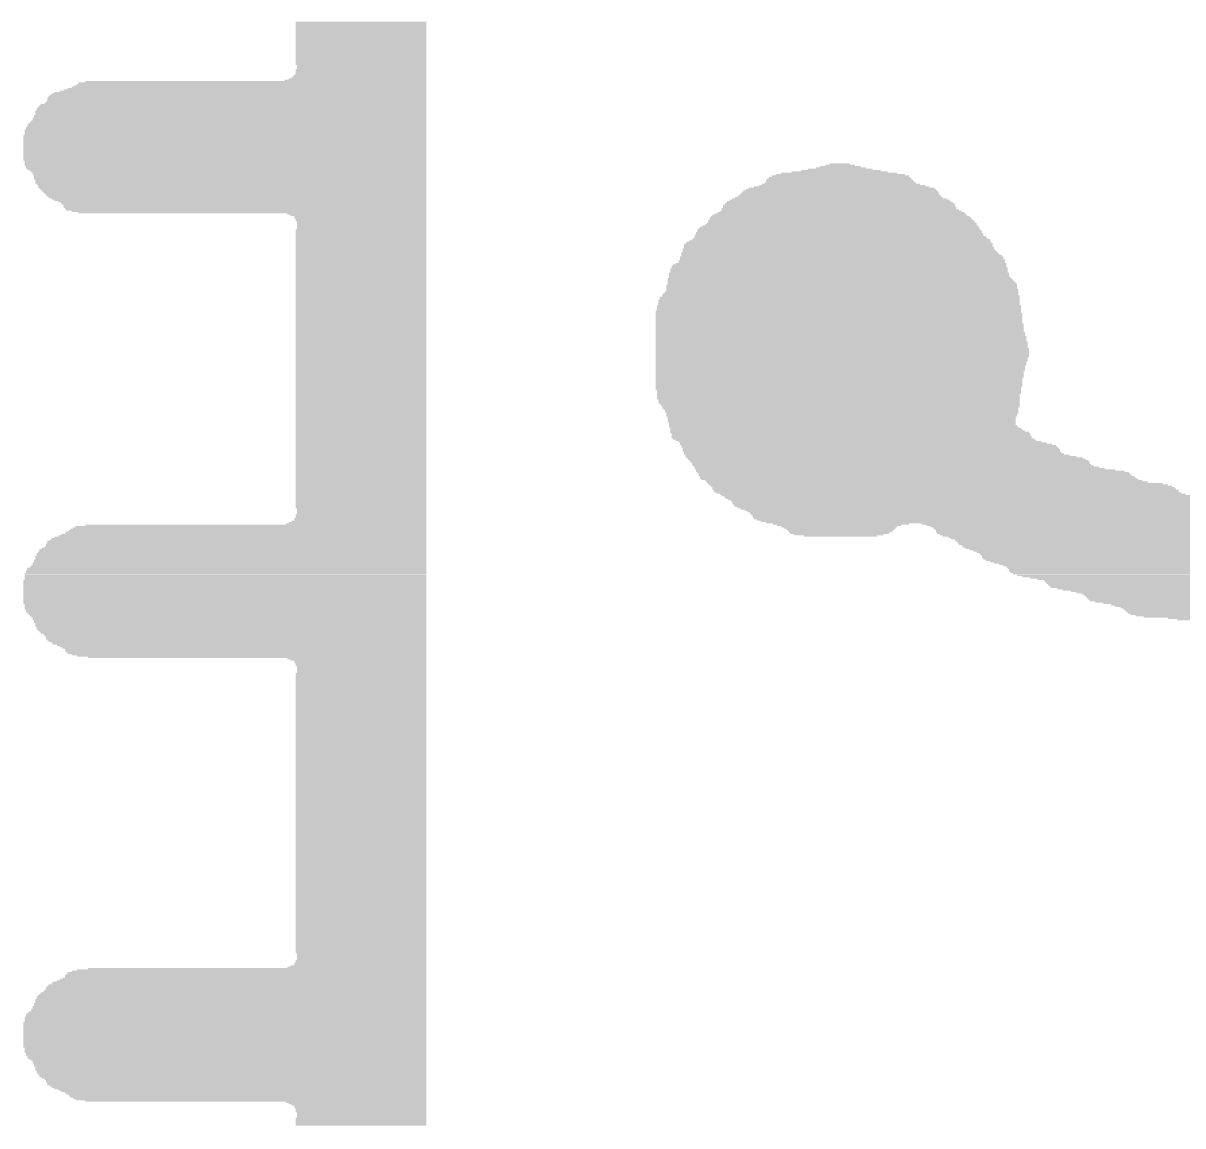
# Model space of a CAD drawing. Extents: x -10.8 to 30.8, y -20.2 to 41.7.
# Drawn here: x 0.648 to 5.016, y 33.383 to 37.539 of the extents above; entities that cross this region are included whole.
import ezdxf

# ---------------------------------------------------------------- set-up
doc = ezdxf.new("R2010")
doc.units = 0
doc.layers.add('21', color=253, linetype='CONTINUOUS')

# ---------------------------------------------------------------- blocks, each defined once
blk = doc.blocks.new('RECT')
blk.add_solid([(-0.5, -0.5), (0.5, -0.5), (-0.5, 0.5), (0.5, 0.5)])

msp = doc.modelspace()

# ---------------------------------------------------------------- block references
at = {"layer": '21', "yscale": 0.0051}
for p, xscale in [((1.9202, 37.5412), 0.4928), ((1.9202, 37.5361), 0.4928), ((1.9202, 37.531), 0.4928), ((1.9202, 37.526), 0.4928), ((1.9202, 37.5209), 0.4928), ((1.9202, 37.5158), 0.4928), ((1.9202, 37.5107), 0.4928), ((1.9202, 37.5056), 0.4928), ((1.9202, 37.5006), 0.4928), ((1.9202, 37.4955), 0.4928), ((1.9202, 37.4904), 0.4928), ((1.9202, 37.4853), 0.4928), ((1.9202, 37.4802), 0.4928), ((1.9202, 37.4752), 0.4928), ((1.9202, 37.4701), 0.4928), ((1.9202, 37.465), 0.4928), ((1.9202, 37.4599), 0.4928), ((1.9202, 37.4548), 0.4928), ((1.9202, 37.4498), 0.4928), ((1.9202, 37.4447), 0.4928), ((1.9202, 37.4396), 0.4928), ((1.9202, 37.4345), 0.4928), ((1.9202, 37.4294), 0.4928), ((1.9202, 37.4244), 0.4928), ((1.9202, 37.4193), 0.4928), ((1.9202, 37.4142), 0.4928), ((1.9202, 37.4091), 0.4928), ((1.9202, 37.404), 0.4928), ((1.9202, 37.399), 0.4928), ((1.9202, 37.3939), 0.4928), ((1.9202, 37.3888), 0.4928), ((1.9202, 37.3837), 0.4928), ((1.9202, 37.3634), 0.4928), ((1.9202, 37.3583), 0.4928), ((1.9202, 37.3532), 0.4928), ((1.9228, 37.3786), 0.4877), ((1.9228, 37.3736), 0.4877), ((1.9228, 37.3685), 0.4877), ((1.5088, 37.3075), 1.3157), ((1.5113, 37.3126), 1.3106), ((1.524, 37.3177), 1.2852), ((1.8999, 37.3228), 0.5334), ((1.9075, 37.3278), 0.5182), ((1.9126, 37.3329), 0.508), ((1.9152, 37.338), 0.5029), ((1.9177, 37.3431), 0.4978), ((1.9202, 37.3482), 0.4928), ((1.458, 37.2669), 1.4173), ((1.4605, 37.272), 1.4122), ((1.4656, 37.277), 1.4021), ((1.4757, 37.2821), 1.3818), ((1.4834, 37.2872), 1.3665), ((1.491, 37.2923), 1.3513), ((1.4986, 37.2974), 1.336), ((1.5037, 37.3024), 1.3259), ((1.4351, 37.2212), 1.463), ((1.4376, 37.2262), 1.458), ((1.4402, 37.2313), 1.4529), ((1.4478, 37.2364), 1.4376), ((1.4503, 37.2415), 1.4326), ((1.4529, 37.2567), 1.4275), ((1.4529, 37.2516), 1.4275), ((1.4529, 37.2466), 1.4275), ((1.4554, 37.2618), 1.4224), ((1.4249, 37.1805), 1.4834), ((1.4249, 37.1754), 1.4834), ((1.4275, 37.1907), 1.4783), ((1.4275, 37.1856), 1.4783), ((1.43, 37.2059), 1.4732), ((1.43, 37.2008), 1.4732), ((1.43, 37.1958), 1.4732), ((1.4326, 37.2161), 1.4681), ((1.4326, 37.211), 1.4681), ((1.4097, 37.1348), 1.5138), ((1.4122, 37.145), 1.5088), ((1.4122, 37.1399), 1.5088), ((1.4148, 37.1551), 1.5037), ((1.4148, 37.15), 1.5037), ((1.4173, 37.1602), 1.4986), ((1.4199, 37.1653), 1.4935), ((1.4224, 37.1704), 1.4884), ((1.4072, 37.1145), 1.5189), ((1.4072, 37.1094), 1.5189), ((1.4072, 37.1043), 1.5189), ((1.4072, 37.0992), 1.5189), ((1.4072, 37.0942), 1.5189), ((1.4072, 37.0891), 1.5189), ((1.4097, 37.1297), 1.5138), ((1.4097, 37.1246), 1.5138), ((1.4097, 37.1196), 1.5138), ((1.4072, 37.084), 1.5189), ((1.4072, 37.0789), 1.5189), ((1.4072, 37.0738), 1.5189), ((1.4072, 37.0688), 1.5189), ((1.4072, 37.0637), 1.5189), ((1.4072, 37.0586), 1.5189), ((1.4072, 37.0535), 1.5189), ((1.4072, 37.0484), 1.5189), ((1.4072, 37.0434), 1.5189), ((1.4072, 37.0383), 1.5189), ((1.4072, 37.0332), 1.5189), ((1.4072, 37.0281), 1.5189), ((1.4072, 37.023), 1.5189), ((1.4097, 37.018), 1.5138), ((1.4097, 37.0129), 1.5138), ((1.4097, 37.0078), 1.5138), ((1.4097, 37.0027), 1.5138), ((3.7262, 37.0027), 0.1118), ((3.7236, 37.0078), 0.0762), ((1.4122, 36.9976), 1.5088), ((1.4122, 36.9926), 1.5088), ((1.4148, 36.9875), 1.5037), ((1.4199, 36.9824), 1.4935), ((1.4224, 36.9773), 1.4884), ((1.4249, 36.9722), 1.4834), ((1.4249, 36.9672), 1.4834), ((1.4275, 36.9621), 1.4783), ((1.4275, 36.957), 1.4783), ((3.7236, 36.957), 0.5334), ((3.7262, 36.9621), 0.5182), ((3.7262, 36.9672), 0.4877), ((3.7211, 36.9722), 0.4369), ((3.7236, 36.9773), 0.3607), ((3.7287, 36.9824), 0.2997), ((3.7262, 36.9875), 0.2438), ((3.7287, 36.9926), 0.188), ((3.7262, 36.9976), 0.1524), ((1.4275, 36.9519), 1.4783), ((1.43, 36.9468), 1.4732), ((1.43, 36.9418), 1.4732), ((1.43, 36.9367), 1.4732), ((1.4326, 36.9316), 1.4681), ((1.4351, 36.9265), 1.463), ((1.4351, 36.9214), 1.463), ((1.4376, 36.9164), 1.458), ((3.7313, 36.9164), 0.701), ((3.7313, 36.9214), 0.6604), ((3.7338, 36.9265), 0.6248), ((3.7287, 36.9316), 0.5944), ((3.7262, 36.9367), 0.569), ((3.7236, 36.9468), 0.5537), ((3.7262, 36.9418), 0.5588), ((3.7236, 36.9519), 0.5436), ((1.4402, 36.9113), 1.4529), ((1.4427, 36.9062), 1.4478), ((1.4453, 36.9011), 1.4427), ((1.4478, 36.896), 1.4376), ((1.4503, 36.891), 1.4326), ((1.4529, 36.8859), 1.4275), ((1.4554, 36.8808), 1.4224), ((1.4605, 36.8757), 1.4122), ((1.4656, 36.8706), 1.4021), ((3.7236, 36.8706), 0.828), ((3.7236, 36.8757), 0.8077), ((3.7211, 36.8808), 0.7823), ((3.7236, 36.8859), 0.7671), ((3.7236, 36.891), 0.7569), ((3.7236, 36.896), 0.7468), ((3.7262, 36.9011), 0.7417), ((3.7262, 36.9062), 0.7315), ((3.7287, 36.9113), 0.7163), ((1.4732, 36.8656), 1.3868), ((1.4783, 36.8605), 1.3767), ((1.4808, 36.8554), 1.3716), ((1.4834, 36.8503), 1.3665), ((1.4834, 36.8452), 1.3665), ((1.4859, 36.8402), 1.3614), ((1.4884, 36.8351), 1.3564), ((1.4986, 36.83), 1.336), ((3.7287, 36.83), 0.9093), ((3.7211, 36.8402), 0.8839), ((3.7262, 36.8351), 0.8941), ((3.7211, 36.8503), 0.8738), ((3.7236, 36.8452), 0.8788), ((3.7236, 36.8554), 0.8687), ((3.7236, 36.8605), 0.8585), ((3.7211, 36.8656), 0.8433), ((1.5113, 36.8249), 1.3106), ((1.905, 36.8198), 0.5232), ((1.9101, 36.8148), 0.5131), ((1.9177, 36.8097), 0.4978), ((1.9177, 36.8046), 0.4978), ((1.9202, 36.7995), 0.4928), ((1.9202, 36.7944), 0.4928), ((1.9228, 36.7894), 0.4877), ((1.9228, 36.7843), 0.4877), ((3.7313, 36.7843), 1.016), ((3.7287, 36.7944), 1.0008), ((3.7313, 36.7894), 1.0058), ((3.7262, 36.8046), 0.9855), ((3.7287, 36.7995), 0.9906), ((3.7262, 36.8097), 0.9754), ((3.7236, 36.8148), 0.9601), ((3.7262, 36.8198), 0.9449), ((3.7287, 36.8249), 0.9296), ((1.9202, 36.7589), 0.4928), ((1.9202, 36.7538), 0.4928), ((1.9202, 36.7487), 0.4928), ((1.9202, 36.7436), 0.4928), ((1.9202, 36.7386), 0.4928), ((1.9228, 36.7792), 0.4877), ((1.9228, 36.7741), 0.4877), ((1.9228, 36.769), 0.4877), ((1.9228, 36.764), 0.4877), ((3.7211, 36.7386), 1.0871), ((3.7211, 36.7487), 1.077), ((3.7236, 36.7436), 1.082), ((3.7236, 36.7538), 1.0719), ((3.7211, 36.7589), 1.0668), ((3.7211, 36.764), 1.0566), ((3.7236, 36.769), 1.0516), ((3.7262, 36.7741), 1.0363), ((3.7287, 36.7792), 1.0211), ((1.9202, 36.7335), 0.4928), ((1.9202, 36.7284), 0.4928), ((1.9202, 36.7233), 0.4928), ((1.9202, 36.7182), 0.4928), ((1.9202, 36.7132), 0.4928), ((1.9202, 36.7081), 0.4928), ((1.9202, 36.703), 0.4928), ((1.9202, 36.6979), 0.4928), ((3.7186, 36.703), 1.1633), ((3.7186, 36.6979), 1.1633), ((3.7211, 36.7081), 1.1582), ((3.7211, 36.7132), 1.1481), ((3.7236, 36.7182), 1.1328), ((3.7287, 36.7233), 1.1227), ((3.7262, 36.7284), 1.1074), ((3.7262, 36.7335), 1.0973), ((1.9202, 36.6928), 0.4928), ((1.9202, 36.6878), 0.4928), ((1.9202, 36.6827), 0.4928), ((1.9202, 36.6776), 0.4928), ((1.9202, 36.6725), 0.4928), ((1.9202, 36.6674), 0.4928), ((1.9202, 36.6624), 0.4928), ((1.9202, 36.6573), 0.4928), ((1.9202, 36.6522), 0.4928), ((3.7313, 36.6573), 1.2192), ((3.7313, 36.6522), 1.2192), ((3.7236, 36.6725), 1.1938), ((3.7262, 36.6674), 1.1989), ((3.7313, 36.6624), 1.209), ((3.7211, 36.6827), 1.1786), ((3.7236, 36.6776), 1.1836), ((3.7186, 36.6878), 1.1735), ((3.7211, 36.6928), 1.1684), ((1.9202, 36.6471), 0.4928), ((1.9202, 36.642), 0.4928), ((1.9202, 36.637), 0.4928), ((1.9202, 36.6319), 0.4928), ((1.9202, 36.6268), 0.4928), ((1.9202, 36.6217), 0.4928), ((1.9202, 36.6166), 0.4928), ((1.9202, 36.6116), 0.4928), ((3.7211, 36.6116), 1.27), ((3.7236, 36.6166), 1.2649), ((3.7211, 36.6217), 1.2598), ((3.7236, 36.6268), 1.2548), ((3.7287, 36.6319), 1.2446), ((3.7313, 36.642), 1.2294), ((3.7313, 36.637), 1.2294), ((3.7338, 36.6471), 1.2243), ((1.9202, 36.6065), 0.4928), ((1.9202, 36.6014), 0.4928), ((1.9202, 36.5963), 0.4928), ((1.9202, 36.5912), 0.4928), ((1.9202, 36.5862), 0.4928), ((1.9202, 36.5811), 0.4928), ((1.9202, 36.576), 0.4928), ((1.9202, 36.5709), 0.4928), ((1.9202, 36.5658), 0.4928), ((3.7236, 36.576), 1.2954), ((3.7262, 36.5709), 1.3005), ((3.7287, 36.5658), 1.3056), ((3.7211, 36.5963), 1.2802), ((3.7211, 36.5912), 1.2802), ((3.7211, 36.5862), 1.2802), ((3.7236, 36.5811), 1.2852), ((3.7211, 36.6065), 1.27), ((3.7211, 36.6014), 1.27), ((1.9202, 36.5608), 0.4928), ((1.9202, 36.5557), 0.4928), ((1.9202, 36.5506), 0.4928), ((1.9202, 36.5455), 0.4928), ((1.9202, 36.5404), 0.4928), ((1.9202, 36.5354), 0.4928), ((1.9202, 36.5303), 0.4928), ((1.9202, 36.5252), 0.4928), ((1.9202, 36.5201), 0.4928), ((3.7287, 36.5201), 1.336), ((3.7313, 36.5252), 1.331), ((3.7313, 36.5506), 1.3208), ((3.7313, 36.5455), 1.3208), ((3.7313, 36.5404), 1.3208), ((3.7338, 36.5354), 1.3259), ((3.7338, 36.5303), 1.3259), ((3.7338, 36.5557), 1.3157), ((3.7313, 36.5608), 1.3106), ((1.9202, 36.515), 0.4928), ((1.9202, 36.51), 0.4928), ((1.9202, 36.5049), 0.4928), ((1.9202, 36.4998), 0.4928), ((1.9202, 36.4947), 0.4928), ((1.9202, 36.4896), 0.4928), ((1.9202, 36.4846), 0.4928), ((1.9202, 36.4795), 0.4928), ((3.7211, 36.4947), 1.3614), ((3.7211, 36.4896), 1.3614), ((3.7211, 36.4846), 1.3614), ((3.7211, 36.4795), 1.3614), ((3.7236, 36.5049), 1.3564), ((3.7236, 36.4998), 1.3564), ((3.7262, 36.515), 1.3411), ((3.7287, 36.51), 1.3462), ((1.9202, 36.4744), 0.4928), ((1.9202, 36.4693), 0.4928), ((1.9202, 36.4642), 0.4928), ((1.9202, 36.4592), 0.4928), ((1.9202, 36.4541), 0.4928), ((1.9202, 36.449), 0.4928), ((1.9202, 36.4439), 0.4928), ((1.9202, 36.4388), 0.4928), ((1.9202, 36.4338), 0.4928), ((3.7186, 36.4541), 1.3767), ((3.7186, 36.449), 1.3767), ((3.7211, 36.4439), 1.3818), ((3.7211, 36.4388), 1.3818), ((3.7211, 36.4338), 1.3818), ((3.7211, 36.4744), 1.3716), ((3.7211, 36.4693), 1.3716), ((3.7211, 36.4642), 1.3716), ((3.7211, 36.4592), 1.3716), ((1.9202, 36.4287), 0.4928), ((1.9202, 36.4236), 0.4928), ((1.9202, 36.4185), 0.4928), ((1.9202, 36.4134), 0.4928), ((1.9202, 36.4084), 0.4928), ((1.9202, 36.4033), 0.4928), ((1.9202, 36.3982), 0.4928), ((1.9202, 36.3931), 0.4928), ((3.7211, 36.4287), 1.3818), ((3.7211, 36.4236), 1.3818), ((3.7211, 36.4185), 1.3818), ((3.7211, 36.4134), 1.3818), ((3.7211, 36.4084), 1.3818), ((3.7236, 36.4033), 1.3868), ((3.7236, 36.3982), 1.3868), ((3.7236, 36.3931), 1.3868), ((1.9202, 36.388), 0.4928), ((1.9202, 36.383), 0.4928), ((1.9202, 36.3779), 0.4928), ((1.9202, 36.3728), 0.4928), ((1.9202, 36.3677), 0.4928), ((1.9202, 36.3626), 0.4928), ((1.9202, 36.3576), 0.4928), ((1.9202, 36.3525), 0.4928), ((1.9202, 36.3474), 0.4928), ((3.7236, 36.388), 1.3868), ((3.7236, 36.383), 1.3868), ((3.7236, 36.3779), 1.3868), ((3.7287, 36.3576), 1.397), ((3.7287, 36.3525), 1.397), ((3.7287, 36.3474), 1.397), ((3.7262, 36.3728), 1.3919), ((3.7262, 36.3677), 1.3919), ((3.7262, 36.3626), 1.3919), ((1.9202, 36.3423), 0.4928), ((1.9202, 36.3372), 0.4928), ((1.9202, 36.3322), 0.4928), ((1.9202, 36.3271), 0.4928), ((1.9202, 36.322), 0.4928), ((1.9202, 36.3169), 0.4928), ((1.9202, 36.3118), 0.4928), ((1.9202, 36.3068), 0.4928), ((1.9202, 36.3017), 0.4928), ((3.7287, 36.3423), 1.397), ((3.7338, 36.3118), 1.4072), ((3.7338, 36.3068), 1.4072), ((3.7338, 36.3017), 1.4072), ((3.7313, 36.3372), 1.4021), ((3.7313, 36.3322), 1.4021), ((3.7313, 36.3271), 1.4021), ((3.7313, 36.322), 1.4021), ((3.7313, 36.3169), 1.4021), ((1.9202, 36.2966), 0.4928), ((1.9202, 36.2915), 0.4928), ((1.9202, 36.2864), 0.4928), ((1.9202, 36.2814), 0.4928), ((1.9202, 36.2763), 0.4928), ((1.9202, 36.2712), 0.4928), ((1.9202, 36.2661), 0.4928), ((1.9202, 36.261), 0.4928), ((3.7338, 36.2966), 1.4072), ((3.7338, 36.2915), 1.4072), ((3.7338, 36.2864), 1.4072), ((3.7338, 36.2814), 1.4072), ((3.7287, 36.261), 1.397), ((3.7313, 36.2763), 1.4021), ((3.7313, 36.2712), 1.4021), ((3.7313, 36.2661), 1.4021), ((1.9202, 36.256), 0.4928), ((1.9202, 36.2509), 0.4928), ((1.9202, 36.2458), 0.4928), ((1.9202, 36.2407), 0.4928), ((1.9202, 36.2356), 0.4928), ((1.9202, 36.2306), 0.4928), ((1.9202, 36.2255), 0.4928), ((1.9202, 36.2204), 0.4928), ((1.9202, 36.2153), 0.4928), ((3.7287, 36.256), 1.397), ((3.7287, 36.2509), 1.397), ((3.7236, 36.2255), 1.3868), ((3.7236, 36.2204), 1.3868), ((3.7236, 36.2153), 1.3868), ((3.7262, 36.2458), 1.3919), ((3.7262, 36.2407), 1.3919), ((3.7262, 36.2356), 1.3919), ((3.7262, 36.2306), 1.3919), ((1.9202, 36.2102), 0.4928), ((1.9202, 36.2052), 0.4928), ((1.9202, 36.2001), 0.4928), ((1.9202, 36.195), 0.4928), ((1.9202, 36.1899), 0.4928), ((1.9202, 36.1848), 0.4928), ((1.9202, 36.1798), 0.4928), ((1.9202, 36.1747), 0.4928), ((3.7236, 36.2102), 1.3868), ((3.7236, 36.2052), 1.3868), ((3.7211, 36.2001), 1.3818), ((3.7211, 36.195), 1.3818), ((3.7211, 36.1899), 1.3818), ((3.7211, 36.1848), 1.3818), ((3.7211, 36.1798), 1.3818), ((3.7211, 36.1747), 1.3818), ((1.9202, 36.1696), 0.4928), ((1.9202, 36.1645), 0.4928), ((1.9202, 36.1594), 0.4928), ((1.9202, 36.1544), 0.4928), ((1.9202, 36.1493), 0.4928), ((1.9202, 36.1442), 0.4928), ((1.9202, 36.1391), 0.4928), ((1.9202, 36.134), 0.4928), ((1.9202, 36.129), 0.4928), ((3.7211, 36.1696), 1.3818), ((3.7186, 36.1645), 1.3767), ((3.7186, 36.1594), 1.3767), ((3.7211, 36.1544), 1.3716), ((3.7211, 36.1493), 1.3716), ((3.7211, 36.1442), 1.3716), ((3.7186, 36.1391), 1.3665), ((3.7186, 36.134), 1.3665), ((3.7186, 36.129), 1.3665), ((1.9202, 36.1239), 0.4928), ((1.9202, 36.1188), 0.4928), ((1.9202, 36.1137), 0.4928), ((1.9202, 36.1086), 0.4928), ((1.9202, 36.1036), 0.4928), ((1.9202, 36.0985), 0.4928), ((1.9202, 36.0934), 0.4928), ((1.9202, 36.0883), 0.4928), ((1.9202, 36.0832), 0.4928), ((3.7186, 36.1239), 1.3665), ((3.7211, 36.1188), 1.3614), ((3.7211, 36.1137), 1.3614), ((3.7211, 36.1086), 1.3614), ((3.7236, 36.1036), 1.3564), ((3.7262, 36.0985), 1.3513), ((3.7287, 36.0934), 1.3462), ((3.7262, 36.0883), 1.3411), ((3.7287, 36.0832), 1.336), ((1.9202, 36.0782), 0.4928), ((1.9202, 36.0731), 0.4928), ((1.9202, 36.068), 0.4928), ((1.9202, 36.0629), 0.4928), ((1.9202, 36.0578), 0.4928), ((1.9202, 36.0528), 0.4928), ((1.9202, 36.0477), 0.4928), ((1.9202, 36.0426), 0.4928), ((3.7313, 36.0782), 1.331), ((3.7313, 36.0731), 1.331), ((3.7338, 36.068), 1.3259), ((3.7313, 36.0629), 1.3208), ((3.7313, 36.0578), 1.3208), ((3.7313, 36.0528), 1.3106), ((3.7313, 36.0477), 1.3106), ((3.7313, 36.0426), 1.3106), ((1.9202, 36.0375), 0.4928), ((1.9202, 36.0324), 0.4928), ((1.9202, 36.0274), 0.4928), ((1.9202, 36.0223), 0.4928), ((1.9202, 36.0172), 0.4928), ((1.9202, 36.0121), 0.4928), ((1.9202, 36.007), 0.4928), ((1.9202, 36.002), 0.4928), ((1.9202, 35.9969), 0.4928), ((3.7313, 36.0375), 1.3106), ((3.7338, 36.0324), 1.3056), ((3.7338, 36.0274), 1.3056), ((3.7363, 36.0223), 1.3106), ((3.7389, 36.0172), 1.3157), ((3.7617, 35.9969), 1.3513), ((3.7465, 36.0121), 1.3208), ((3.749, 36.007), 1.3259), ((3.7541, 36.002), 1.336), ((1.9202, 35.9918), 0.4928), ((1.9202, 35.9867), 0.4928), ((1.9202, 35.9816), 0.4928), ((1.9202, 35.9766), 0.4928), ((1.9202, 35.9715), 0.4928), ((1.9202, 35.9664), 0.4928), ((1.9202, 35.9613), 0.4928), ((1.9202, 35.9562), 0.4928), ((3.7668, 35.9918), 1.3513), ((3.7668, 35.9867), 1.3513), ((3.7694, 35.9816), 1.3564), ((3.7694, 35.9766), 1.3564), ((3.777, 35.9715), 1.3614), ((3.7846, 35.9664), 1.3564), ((3.7998, 35.9613), 1.3665), ((3.8125, 35.9562), 1.3818), ((1.9202, 35.9512), 0.4928), ((1.9202, 35.9461), 0.4928), ((1.9202, 35.941), 0.4928), ((1.9202, 35.9359), 0.4928), ((1.9202, 35.9308), 0.4928), ((1.9202, 35.9258), 0.4928), ((1.9202, 35.9207), 0.4928), ((1.9202, 35.9156), 0.4928), ((1.9202, 35.9105), 0.4928), ((3.8227, 35.9512), 1.4021), ((3.8354, 35.941), 1.4173), ((3.8329, 35.9461), 1.4122), ((3.843, 35.9308), 1.4224), ((3.843, 35.9258), 1.4224), ((3.8405, 35.9359), 1.4173), ((3.8481, 35.9207), 1.4224), ((3.8532, 35.9156), 1.4326), ((3.8659, 35.9105), 1.4478), ((1.9202, 35.9054), 0.4928), ((1.9202, 35.9004), 0.4928), ((1.9202, 35.8953), 0.4928), ((1.9202, 35.8902), 0.4928), ((1.9202, 35.8851), 0.4928), ((1.9202, 35.88), 0.4928), ((1.9202, 35.875), 0.4928), ((1.9202, 35.8699), 0.4928), ((1.9202, 35.8648), 0.4928), ((3.8786, 35.9054), 1.4732), ((3.8938, 35.9004), 1.4935), ((3.9014, 35.8953), 1.4986), ((3.9091, 35.8902), 1.5037), ((3.9141, 35.8851), 1.5037), ((3.9192, 35.875), 1.5037), ((3.9167, 35.88), 1.4986), ((3.9268, 35.8699), 1.5088), ((3.9395, 35.8648), 1.524), ((1.9202, 35.8597), 0.4928), ((1.9202, 35.8546), 0.4928), ((1.9202, 35.8496), 0.4928), ((1.9202, 35.8445), 0.4928), ((1.9202, 35.8394), 0.4928), ((1.9202, 35.8343), 0.4928), ((1.9202, 35.8292), 0.4928), ((1.9202, 35.8242), 0.4928), ((3.9497, 35.8597), 1.5443), ((3.9726, 35.8546), 1.5799), ((3.9903, 35.8496), 1.6154), ((4.0005, 35.8445), 1.6256), ((4.0081, 35.8343), 1.6307), ((4.0056, 35.8394), 1.6256), ((4.0157, 35.8292), 1.6358), ((4.0183, 35.8242), 1.6408), ((1.9202, 35.8191), 0.4928), ((1.9202, 35.814), 0.4928), ((1.9202, 35.8089), 0.4928), ((1.9202, 35.8038), 0.4928), ((1.9202, 35.7988), 0.4928), ((1.9202, 35.7937), 0.4928), ((1.9202, 35.7886), 0.4928), ((1.9202, 35.7835), 0.4928), ((1.9202, 35.7784), 0.4928), ((4.0259, 35.8191), 1.6459), ((4.0411, 35.814), 1.6459), ((4.0538, 35.8089), 1.6612), ((4.0843, 35.8038), 1.712), ((4.097, 35.7988), 1.7272), ((4.1072, 35.7937), 1.7374), ((4.1173, 35.7835), 1.7475), ((4.1148, 35.7886), 1.7424), ((4.125, 35.7784), 1.7526), ((1.9202, 35.7734), 0.4928), ((1.9202, 35.7683), 0.4928), ((1.9202, 35.7632), 0.4928), ((1.9202, 35.7581), 0.4928), ((1.9202, 35.753), 0.4928), ((1.9202, 35.748), 0.4928), ((1.9202, 35.7429), 0.4928), ((1.9202, 35.7378), 0.4928), ((4.125, 35.7734), 1.7526), ((4.1351, 35.7683), 1.7526), ((4.1504, 35.7632), 1.7526), ((4.1732, 35.7581), 1.7882), ((4.224, 35.753), 1.8694), ((4.2469, 35.748), 1.905), ((4.2672, 35.7429), 1.9253), ((4.2824, 35.7378), 1.9355), ((1.9202, 35.7327), 0.4928), ((1.9202, 35.7276), 0.4928), ((1.9202, 35.7226), 0.4928), ((1.9202, 35.7175), 0.4928), ((1.9202, 35.7124), 0.4928), ((1.9228, 35.7073), 0.4877), ((1.9228, 35.7022), 0.4877), ((1.9228, 35.6972), 0.4877), ((1.9228, 35.6921), 0.4877), ((4.2951, 35.7276), 1.9507), ((4.2901, 35.7327), 1.9406), ((4.3028, 35.7226), 1.9558), ((4.3155, 35.7175), 1.971), ((4.3332, 35.7124), 1.9863), ((4.3612, 35.7073), 2.0218), ((4.4171, 35.7022), 2.1031), ((4.4425, 35.6972), 2.1336), ((4.4628, 35.6921), 2.1539), ((1.524, 35.6464), 1.2852), ((1.9025, 35.6514), 0.5283), ((1.9075, 35.6565), 0.5182), ((1.9126, 35.6616), 0.508), ((1.9177, 35.6718), 0.4978), ((1.9177, 35.6667), 0.4978), ((1.9202, 35.687), 0.4928), ((1.9202, 35.6819), 0.4928), ((1.9202, 35.6768), 0.4928), ((4.4755, 35.687), 2.1692), ((4.4856, 35.6819), 2.1793), ((4.4907, 35.6768), 2.1895), ((4.506, 35.6718), 2.2098), ((4.539, 35.6667), 2.2555), ((4.6025, 35.6616), 2.352), ((4.6761, 35.6565), 2.4587), ((3.7287, 35.6514), 0.5131), ((3.7211, 35.6464), 0.4674), ((5.1384, 35.6514), 2.2149), ((6.2128, 35.6464), 4.3231), ((1.4732, 35.6057), 1.3868), ((1.4783, 35.6108), 1.3767), ((1.4859, 35.6159), 1.3614), ((1.4884, 35.621), 1.3564), ((1.4935, 35.626), 1.3462), ((1.4961, 35.6311), 1.3411), ((1.5011, 35.6362), 1.331), ((1.5062, 35.6413), 1.3208), ((3.7211, 35.6413), 0.4369), ((3.7236, 35.6362), 0.4216), ((3.7262, 35.6311), 0.4064), ((3.7262, 35.626), 0.3962), ((3.7262, 35.621), 0.3861), ((3.7236, 35.6159), 0.3708), ((3.7211, 35.6108), 0.3353), ((3.7262, 35.6057), 0.2743), ((6.2382, 35.6413), 4.3434), ((6.2509, 35.6362), 4.3485), ((6.256, 35.6311), 4.3485), ((6.2636, 35.626), 4.3536), ((6.2662, 35.621), 4.3586), ((6.2738, 35.6159), 4.3637), ((6.284, 35.6108), 4.3637), ((6.2967, 35.6057), 4.3688), ((1.4427, 35.56), 1.4478), ((1.4478, 35.5651), 1.4376), ((1.4503, 35.5752), 1.4326), ((1.4503, 35.5702), 1.4326), ((1.4529, 35.5854), 1.4275), ((1.4529, 35.5803), 1.4275), ((1.458, 35.5905), 1.4173), ((1.4605, 35.5956), 1.4122), ((1.4656, 35.6006), 1.4021), ((6.3144, 35.6006), 4.3637), ((6.3246, 35.5956), 4.3637), ((6.3348, 35.5905), 4.3536), ((6.3398, 35.5854), 4.3536), ((6.3449, 35.5803), 4.3536), ((6.3475, 35.5752), 4.3485), ((6.3551, 35.5702), 4.3434), ((6.3576, 35.5651), 4.3383), ((6.3678, 35.56), 4.3383), ((1.43, 35.5295), 1.4732), ((1.43, 35.5244), 1.4732), ((1.43, 35.5194), 1.4732), ((1.4326, 35.5397), 1.4681), ((1.4326, 35.5346), 1.4681), ((1.4351, 35.5448), 1.463), ((1.4376, 35.5549), 1.458), ((1.4376, 35.5498), 1.458), ((6.3805, 35.5549), 4.3332), ((6.3906, 35.5498), 4.3231), ((6.3983, 35.5448), 4.318), ((6.4059, 35.5397), 4.3129), ((6.4084, 35.5346), 4.3078), ((6.4135, 35.5295), 4.3078), ((6.4135, 35.5244), 4.3078), ((6.416, 35.5194), 4.3028), ((1.4122, 35.4736), 1.5088), ((1.4148, 35.4838), 1.5037), ((1.4148, 35.4787), 1.5037), ((1.4199, 35.4889), 1.4935), ((1.4224, 35.494), 1.4884), ((1.4249, 35.5041), 1.4834), ((1.4249, 35.499), 1.4834), ((1.4275, 35.5143), 1.4783), ((1.4275, 35.5092), 1.4783), ((6.4237, 35.5143), 4.2977), ((6.4313, 35.5092), 4.2824), ((6.4414, 35.5041), 4.2723), ((6.4516, 35.499), 4.252), ((6.4592, 35.494), 4.2367), ((6.4668, 35.4889), 4.2316), ((6.4719, 35.4838), 4.2316), ((6.477, 35.4787), 4.2316), ((6.477, 35.4736), 4.2316), ((1.4072, 35.4381), 1.5189), ((1.4072, 35.433), 1.5189), ((1.4072, 35.4279), 1.5189), ((1.4097, 35.4635), 1.5138), ((1.4097, 35.4584), 1.5138), ((1.4097, 35.4533), 1.5138), ((1.4097, 35.4482), 1.5138), ((1.4097, 35.4432), 1.5138), ((1.4122, 35.4686), 1.5088), ((6.4821, 35.4686), 4.2316), ((6.4897, 35.4635), 4.2266), ((6.4973, 35.4584), 4.2113), ((6.5075, 35.4533), 4.191), ((6.5253, 35.4482), 4.1656), ((6.538, 35.4432), 4.1402), ((6.5507, 35.4381), 4.1148), ((6.5532, 35.433), 4.1097), ((6.5557, 35.4279), 4.1046), ((1.4072, 35.4228), 1.5189), ((1.4072, 35.4178), 1.5189), ((1.4072, 35.4127), 1.5189), ((1.4072, 35.4076), 1.5189), ((1.4072, 35.4025), 1.5189), ((1.4072, 35.3974), 1.5189), ((1.4072, 35.3924), 1.5189), ((1.4072, 35.3873), 1.5189), ((6.5608, 35.4228), 4.1046), ((6.5634, 35.4178), 4.0996), ((6.5659, 35.4127), 4.0945), ((6.5786, 35.4076), 4.0691), ((6.5888, 35.4025), 4.0488), ((6.604, 35.3974), 4.0183), ((6.6142, 35.3924), 3.998), ((6.6243, 35.3873), 3.9776), ((1.4072, 35.3822), 1.5189), ((1.4072, 35.3771), 1.5189), ((1.4072, 35.372), 1.5189), ((1.4072, 35.367), 1.5189), ((1.4072, 35.3619), 1.5189), ((1.4072, 35.3568), 1.5189), ((1.4072, 35.3517), 1.5189), ((1.4097, 35.3466), 1.5138), ((1.4097, 35.3416), 1.5138), ((6.6294, 35.3822), 3.9675), ((6.6319, 35.3771), 3.9624), ((6.6345, 35.372), 3.9573), ((6.637, 35.367), 3.9522), ((6.637, 35.3619), 3.9421), ((6.6472, 35.3568), 3.9218), ((6.6624, 35.3517), 3.8913), ((6.6777, 35.3466), 3.8608), ((6.6853, 35.3416), 3.8456), ((1.4097, 35.3365), 1.5138), ((1.4097, 35.3314), 1.5138), ((1.4122, 35.3263), 1.5088), ((1.4122, 35.3212), 1.5088), ((1.4148, 35.3162), 1.5037), ((1.4173, 35.3111), 1.4986), ((1.4199, 35.306), 1.4935), ((1.4224, 35.3009), 1.4884), ((6.6929, 35.3365), 3.8202), ((6.698, 35.3314), 3.81), ((6.698, 35.3263), 3.7998), ((6.698, 35.3212), 3.7897), ((6.7005, 35.3162), 3.7846), ((6.7031, 35.3111), 3.7694), ((6.7107, 35.306), 3.744), ((6.7234, 35.3009), 3.7084), ((1.4249, 35.2958), 1.4834), ((1.4249, 35.2908), 1.4834), ((1.4275, 35.2857), 1.4783), ((1.4275, 35.2806), 1.4783), ((1.43, 35.2755), 1.4732), ((1.43, 35.2704), 1.4732), ((1.43, 35.2654), 1.4732), ((1.4326, 35.2603), 1.4681), ((1.4326, 35.2552), 1.4681), ((6.7691, 35.2958), 3.617), ((6.7843, 35.2908), 3.5763), ((1.4351, 35.2501), 1.463), ((1.4376, 35.245), 1.458), ((1.4402, 35.24), 1.4529), ((1.4453, 35.2349), 1.4427), ((1.4478, 35.2298), 1.4376), ((1.4503, 35.2247), 1.4326), ((1.4503, 35.2196), 1.4326), ((1.4529, 35.2146), 1.4275), ((1.4554, 35.2095), 1.4224), ((1.4605, 35.2044), 1.4122), ((1.463, 35.1993), 1.4072), ((1.4707, 35.1942), 1.3919), ((1.4757, 35.1892), 1.3818), ((1.4808, 35.1841), 1.3716), ((1.4859, 35.179), 1.3614), ((1.4859, 35.1739), 1.3614), ((1.4884, 35.1688), 1.3564), ((1.491, 35.1638), 1.3513), ((1.4986, 35.1587), 1.336), ((1.5088, 35.1536), 1.3157), ((1.5291, 35.1485), 1.2751), ((1.905, 35.1434), 0.5232), ((1.9101, 35.1384), 0.5131), ((1.9177, 35.1333), 0.4978), ((1.9177, 35.1282), 0.4978), ((1.9202, 35.1231), 0.4928), ((1.9202, 35.118), 0.4928), ((1.9202, 35.0876), 0.4928), ((1.9202, 35.0825), 0.4928), ((1.9228, 35.113), 0.4877), ((1.9228, 35.1079), 0.4877), ((1.9228, 35.1028), 0.4877), ((1.9228, 35.0977), 0.4877), ((1.9228, 35.0926), 0.4877), ((1.9202, 35.0774), 0.4928), ((1.9202, 35.0723), 0.4928), ((1.9202, 35.0672), 0.4928), ((1.9202, 35.0622), 0.4928), ((1.9202, 35.0571), 0.4928), ((1.9202, 35.052), 0.4928), ((1.9202, 35.0469), 0.4928), ((1.9202, 35.0418), 0.4928), ((1.9202, 35.0368), 0.4928), ((1.9202, 35.0317), 0.4928), ((1.9202, 35.0266), 0.4928), ((1.9202, 35.0215), 0.4928), ((1.9202, 35.0164), 0.4928), ((1.9202, 35.0114), 0.4928), ((1.9202, 35.0063), 0.4928), ((1.9202, 35.0012), 0.4928), ((1.9202, 34.9961), 0.4928), ((1.9202, 34.991), 0.4928), ((1.9202, 34.986), 0.4928), ((1.9202, 34.9809), 0.4928), ((1.9202, 34.9758), 0.4928), ((1.9202, 34.9707), 0.4928), ((1.9202, 34.9656), 0.4928), ((1.9202, 34.9606), 0.4928), ((1.9202, 34.9555), 0.4928), ((1.9202, 34.9504), 0.4928), ((1.9202, 34.9453), 0.4928), ((1.9202, 34.9402), 0.4928), ((1.9202, 34.9352), 0.4928), ((1.9202, 34.9301), 0.4928), ((1.9202, 34.925), 0.4928), ((1.9202, 34.9199), 0.4928), ((1.9202, 34.9148), 0.4928), ((1.9202, 34.9098), 0.4928), ((1.9202, 34.9047), 0.4928), ((1.9202, 34.8996), 0.4928), ((1.9202, 34.8945), 0.4928), ((1.9202, 34.8894), 0.4928), ((1.9202, 34.8844), 0.4928), ((1.9202, 34.8793), 0.4928), ((1.9202, 34.8742), 0.4928), ((1.9202, 34.8691), 0.4928), ((1.9202, 34.864), 0.4928), ((1.9202, 34.859), 0.4928), ((1.9202, 34.8539), 0.4928), ((1.9202, 34.8488), 0.4928), ((1.9202, 34.8437), 0.4928), ((1.9202, 34.8386), 0.4928), ((1.9202, 34.8336), 0.4928), ((1.9202, 34.8285), 0.4928), ((1.9202, 34.8234), 0.4928), ((1.9202, 34.8183), 0.4928), ((1.9202, 34.8132), 0.4928), ((1.9202, 34.8082), 0.4928), ((1.9202, 34.8031), 0.4928), ((1.9202, 34.798), 0.4928), ((1.9202, 34.7929), 0.4928), ((1.9202, 34.7878), 0.4928), ((1.9202, 34.7828), 0.4928), ((1.9202, 34.7777), 0.4928), ((1.9202, 34.7726), 0.4928), ((1.9202, 34.7675), 0.4928), ((1.9202, 34.7624), 0.4928), ((1.9202, 34.7574), 0.4928), ((1.9202, 34.7523), 0.4928), ((1.9202, 34.7472), 0.4928), ((1.9202, 34.7421), 0.4928), ((1.9202, 34.737), 0.4928), ((1.9202, 34.732), 0.4928), ((1.9202, 34.7269), 0.4928), ((1.9202, 34.7218), 0.4928), ((1.9202, 34.7167), 0.4928), ((1.9202, 34.7116), 0.4928), ((1.9202, 34.7066), 0.4928), ((1.9202, 34.7015), 0.4928), ((1.9202, 34.6964), 0.4928), ((1.9202, 34.6913), 0.4928), ((1.9202, 34.6862), 0.4928), ((1.9202, 34.6812), 0.4928), ((1.9202, 34.6761), 0.4928), ((1.9202, 34.671), 0.4928), ((1.9202, 34.6659), 0.4928), ((1.9202, 34.6608), 0.4928), ((1.9202, 34.6558), 0.4928), ((1.9202, 34.6507), 0.4928), ((1.9202, 34.6456), 0.4928), ((1.9202, 34.6405), 0.4928), ((1.9202, 34.6354), 0.4928), ((1.9202, 34.6304), 0.4928), ((1.9202, 34.6253), 0.4928), ((1.9202, 34.6202), 0.4928), ((1.9202, 34.6151), 0.4928), ((1.9202, 34.61), 0.4928), ((1.9202, 34.605), 0.4928), ((1.9202, 34.5999), 0.4928), ((1.9202, 34.5948), 0.4928), ((1.9202, 34.5897), 0.4928), ((1.9202, 34.5846), 0.4928), ((1.9202, 34.5796), 0.4928), ((1.9202, 34.5745), 0.4928), ((1.9202, 34.5694), 0.4928), ((1.9202, 34.5643), 0.4928), ((1.9202, 34.5592), 0.4928), ((1.9202, 34.5542), 0.4928), ((1.9202, 34.5491), 0.4928), ((1.9202, 34.544), 0.4928), ((1.9202, 34.5389), 0.4928), ((1.9202, 34.5338), 0.4928), ((1.9202, 34.5288), 0.4928), ((1.9202, 34.5237), 0.4928), ((1.9202, 34.5186), 0.4928), ((1.9202, 34.5135), 0.4928), ((1.9202, 34.5084), 0.4928), ((1.9202, 34.5034), 0.4928), ((1.9202, 34.4983), 0.4928), ((1.9202, 34.4932), 0.4928), ((1.9202, 34.4881), 0.4928), ((1.9202, 34.483), 0.4928), ((1.9202, 34.478), 0.4928), ((1.9202, 34.4729), 0.4928), ((1.9202, 34.4678), 0.4928), ((1.9202, 34.4627), 0.4928), ((1.9202, 34.4576), 0.4928), ((1.9202, 34.4526), 0.4928), ((1.9202, 34.4475), 0.4928), ((1.9202, 34.4424), 0.4928), ((1.9202, 34.4373), 0.4928), ((1.9202, 34.4322), 0.4928), ((1.9202, 34.4272), 0.4928), ((1.9202, 34.4221), 0.4928), ((1.9202, 34.417), 0.4928), ((1.9202, 34.4119), 0.4928), ((1.9202, 34.4068), 0.4928), ((1.9202, 34.4018), 0.4928), ((1.9202, 34.3967), 0.4928), ((1.9202, 34.3916), 0.4928), ((1.9202, 34.3865), 0.4928), ((1.9202, 34.3814), 0.4928), ((1.9202, 34.3764), 0.4928), ((1.9202, 34.3713), 0.4928), ((1.9202, 34.3662), 0.4928), ((1.9202, 34.3611), 0.4928), ((1.9202, 34.356), 0.4928), ((1.9202, 34.351), 0.4928), ((1.9202, 34.3459), 0.4928), ((1.9202, 34.3408), 0.4928), ((1.9202, 34.3357), 0.4928), ((1.9202, 34.3306), 0.4928), ((1.9202, 34.3256), 0.4928), ((1.9202, 34.3205), 0.4928), ((1.9202, 34.3154), 0.4928), ((1.9202, 34.3103), 0.4928), ((1.9202, 34.3052), 0.4928), ((1.9202, 34.3002), 0.4928), ((1.9202, 34.2951), 0.4928), ((1.9202, 34.29), 0.4928), ((1.9202, 34.2849), 0.4928), ((1.9202, 34.2798), 0.4928), ((1.9202, 34.2748), 0.4928), ((1.9202, 34.2697), 0.4928), ((1.9202, 34.2646), 0.4928), ((1.9202, 34.2595), 0.4928), ((1.9202, 34.2544), 0.4928), ((1.9202, 34.2494), 0.4928), ((1.9202, 34.2443), 0.4928), ((1.9202, 34.2392), 0.4928), ((1.9202, 34.2341), 0.4928), ((1.9202, 34.229), 0.4928), ((1.9202, 34.224), 0.4928), ((1.9202, 34.2189), 0.4928), ((1.9202, 34.2138), 0.4928), ((1.9202, 34.2087), 0.4928), ((1.9202, 34.2036), 0.4928), ((1.9202, 34.1986), 0.4928), ((1.9202, 34.1935), 0.4928), ((1.9202, 34.1884), 0.4928), ((1.9202, 34.1833), 0.4928), ((1.9202, 34.1782), 0.4928), ((1.9202, 34.1732), 0.4928), ((1.9202, 34.1681), 0.4928), ((1.9202, 34.163), 0.4928), ((1.9202, 34.1579), 0.4928), ((1.9202, 34.1528), 0.4928), ((1.9202, 34.1478), 0.4928), ((1.9202, 34.1427), 0.4928), ((1.9202, 34.1376), 0.4928), ((1.9202, 34.1325), 0.4928), ((1.9202, 34.1274), 0.4928), ((1.9202, 34.1224), 0.4928), ((1.9202, 34.1173), 0.4928), ((1.9202, 34.1122), 0.4928), ((1.9202, 34.1071), 0.4928), ((1.9202, 34.102), 0.4928), ((1.9202, 34.097), 0.4928), ((1.9202, 34.0919), 0.4928), ((1.9202, 34.0868), 0.4928), ((1.9202, 34.0817), 0.4928), ((1.9202, 34.0766), 0.4928), ((1.9202, 34.0716), 0.4928), ((1.9202, 34.0665), 0.4928), ((1.9202, 34.0614), 0.4928), ((1.9202, 34.0563), 0.4928), ((1.9202, 34.0512), 0.4928), ((1.9202, 34.0462), 0.4928), ((1.9202, 34.0411), 0.4928), ((1.9202, 34.036), 0.4928), ((1.9228, 34.0309), 0.4877), ((1.9177, 33.9954), 0.4978), ((1.9177, 33.9903), 0.4978), ((1.9202, 34.0055), 0.4928), ((1.9202, 34.0004), 0.4928), ((1.9228, 34.0258), 0.4877), ((1.9228, 34.0208), 0.4877), ((1.9228, 34.0157), 0.4877), ((1.9228, 34.0106), 0.4877), ((1.4859, 33.9496), 1.3614), ((1.4859, 33.9446), 1.3614), ((1.4884, 33.9547), 1.3564), ((1.491, 33.9598), 1.3513), ((1.4986, 33.9649), 1.336), ((1.5088, 33.97), 1.3157), ((1.5291, 33.975), 1.2751), ((1.905, 33.9801), 0.5232), ((1.9101, 33.9852), 0.5131), ((1.4503, 33.9039), 1.4326), ((1.4503, 33.8988), 1.4326), ((1.4529, 33.909), 1.4275), ((1.4554, 33.9141), 1.4224), ((1.4605, 33.9192), 1.4122), ((1.463, 33.9242), 1.4072), ((1.4707, 33.9293), 1.3919), ((1.4757, 33.9344), 1.3818), ((1.4808, 33.9395), 1.3716), ((1.43, 33.8582), 1.4732), ((1.4326, 33.8684), 1.4681), ((1.4326, 33.8633), 1.4681), ((1.4351, 33.8734), 1.463), ((1.4376, 33.8785), 1.458), ((1.4402, 33.8836), 1.4529), ((1.4453, 33.8887), 1.4427), ((1.4478, 33.8938), 1.4376), ((1.4173, 33.8125), 1.4986), ((1.4224, 33.8226), 1.4884), ((1.4224, 33.8176), 1.4884), ((1.4249, 33.8328), 1.4834), ((1.4249, 33.8277), 1.4834), ((1.4275, 33.843), 1.4783), ((1.4275, 33.8379), 1.4783), ((1.43, 33.8531), 1.4732), ((1.43, 33.848), 1.4732), ((1.4072, 33.7718), 1.5189), ((1.4097, 33.7922), 1.5138), ((1.4097, 33.7871), 1.5138), ((1.4097, 33.782), 1.5138), ((1.4097, 33.7769), 1.5138), ((1.4122, 33.8023), 1.5088), ((1.4122, 33.7972), 1.5088), ((1.4148, 33.8074), 1.5037), ((1.4072, 33.7668), 1.5189), ((1.4072, 33.7617), 1.5189), ((1.4072, 33.7566), 1.5189), ((1.4072, 33.7515), 1.5189), ((1.4072, 33.7464), 1.5189), ((1.4072, 33.7414), 1.5189), ((1.4072, 33.7363), 1.5189), ((1.4072, 33.7312), 1.5189), ((1.4072, 33.7261), 1.5189), ((1.4072, 33.721), 1.5189), ((1.4072, 33.716), 1.5189), ((1.4072, 33.7109), 1.5189), ((1.4072, 33.7058), 1.5189), ((1.4072, 33.7007), 1.5189), ((1.4072, 33.6956), 1.5189), ((1.4072, 33.6906), 1.5189), ((1.4072, 33.6855), 1.5189), ((1.4072, 33.6804), 1.5189), ((1.4097, 33.6753), 1.5138), ((1.4097, 33.6702), 1.5138), ((1.4097, 33.6652), 1.5138), ((1.4097, 33.6601), 1.5138), ((1.4122, 33.655), 1.5088), ((1.4122, 33.6499), 1.5088), ((1.4148, 33.6448), 1.5037), ((1.4148, 33.6398), 1.5037), ((1.4173, 33.6347), 1.4986), ((1.4224, 33.6296), 1.4884), ((1.4249, 33.6245), 1.4834), ((1.4249, 33.6194), 1.4834), ((1.4275, 33.6144), 1.4783), ((1.4275, 33.6093), 1.4783), ((1.43, 33.6042), 1.4732), ((1.43, 33.5991), 1.4732), ((1.43, 33.594), 1.4732), ((1.4326, 33.589), 1.4681), ((1.4326, 33.5839), 1.4681), ((1.4351, 33.5788), 1.463), ((1.4376, 33.5737), 1.458), ((1.4376, 33.5686), 1.458), ((1.4427, 33.5636), 1.4478), ((1.4478, 33.5585), 1.4376), ((1.4503, 33.5534), 1.4326), ((1.4503, 33.5483), 1.4326), ((1.4529, 33.5432), 1.4275), ((1.4529, 33.5382), 1.4275), ((1.458, 33.5331), 1.4173), ((1.4605, 33.528), 1.4122), ((1.4656, 33.5229), 1.4021), ((1.4732, 33.5178), 1.3868), ((1.4783, 33.5128), 1.3767), ((1.4859, 33.5077), 1.3614), ((1.4884, 33.5026), 1.3564), ((1.4935, 33.4975), 1.3462), ((1.4961, 33.4924), 1.3411), ((1.5011, 33.4874), 1.331), ((1.5062, 33.4823), 1.3208), ((1.524, 33.4772), 1.2852), ((1.9025, 33.4721), 0.5283), ((1.9075, 33.467), 0.5182), ((1.9126, 33.462), 0.508), ((1.9177, 33.4569), 0.4978), ((1.9177, 33.4518), 0.4978), ((1.9202, 33.4467), 0.4928), ((1.9202, 33.4416), 0.4928), ((1.9202, 33.4366), 0.4928), ((1.9228, 33.4315), 0.4877), ((1.9228, 33.4264), 0.4877), ((1.9228, 33.4213), 0.4877), ((1.9202, 33.4112), 0.4928), ((1.9202, 33.4061), 0.4928), ((1.9202, 33.401), 0.4928), ((1.9202, 33.3959), 0.4928), ((1.9202, 33.3908), 0.4928), ((1.9202, 33.3858), 0.4928), ((1.9228, 33.4162), 0.4877)]:
    msp.add_blockref('RECT', p, dxfattribs=dict(at, xscale=xscale))

doc.saveas('drawing.dxf')
